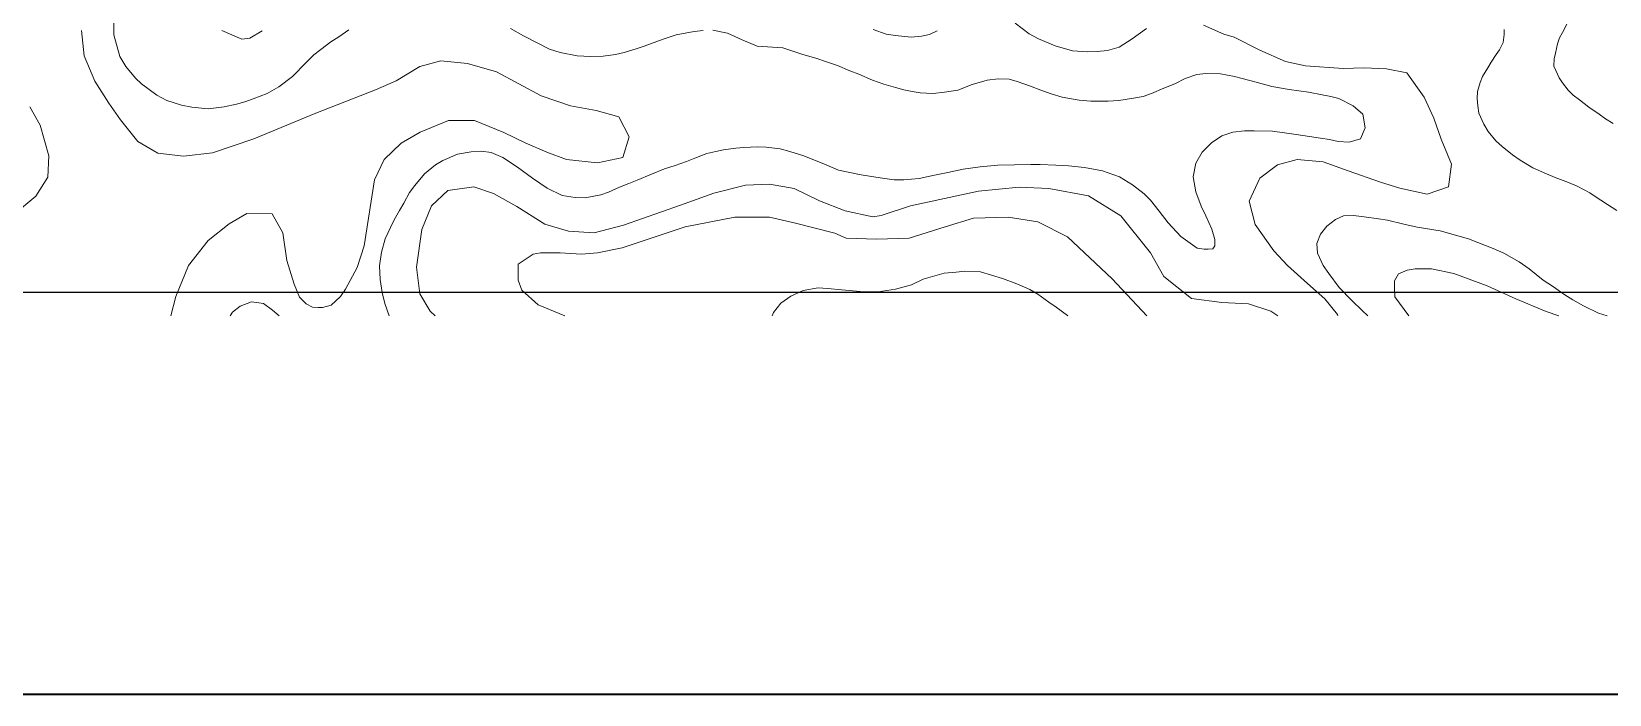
# Model space of a CAD drawing. Header units: metres. Extents: x 548946 to 557077, y 1838800 to 1845419.
# Drawn here: x 553020 to 553803, y 1838800 to 1839129 of the extents above; entities that cross this region are included whole.
import ezdxf

# ---------------------------------------------------------------- set-up
doc = ezdxf.new("R2010")
doc.units = ezdxf.units.M
doc.header["$LTSCALE"] = 28
for name, color, linetype, lineweight in [('1', 7, 'Continuous', 13), ('2', 7, 'Continuous', 13), ('55', 7, 'Continuous', 35), ('60', 7, 'Continuous', 25)]:
    doc.layers.add(name, color=color, linetype=linetype, lineweight=lineweight)

msp = doc.modelspace()

# ---------------------------------------------------------------- linework, layer by layer
at = {"layer": '1'}
for points in [[(553089.02, 1838988.23), (553091.4, 1838997.79), (553097.71, 1839013.25), (553107.46, 1839025.74), (553117.96, 1839033.9), (553126.71, 1839039.02), (553139.28, 1839038.99), (553144.49, 1839029.46), (553146.53, 1839015.7), (553150.21, 1839004.02), (553152.88, 1838997.54), (553156.11, 1838994.16), (553159.34, 1838992.61), (553162.14, 1838992.47), (553164.25, 1838992.47), (553168.6, 1838993.6), (553173.24, 1838997.82), (553175.71, 1839001.45), (553181.51, 1839012.2), (553184.97, 1839022.95), (553190.01, 1839055.76), (553194.84, 1839065.89), (553203.26, 1839074.07), (553212.75, 1839079.53), (553212.75, 1839079.53), (553226.89, 1839085.25), (553239.71, 1839085.25), (553254.35, 1839079.36), (553264.9, 1839074.19), (553275.65, 1839069.55), (553285.37, 1839065.97), (553300.73, 1839064.18), (553313.38, 1839066.88), (553316.51, 1839077.2), (553311.39, 1839087.13), (553300.16, 1839090.28), (553287.34, 1839092.61), (553272.81, 1839097.48), (553250.63, 1839109.39), (553236.3, 1839113.63), (553223.08, 1839114.88), (553212.64, 1839112.03), (553200.87, 1839104.9), (553190.6, 1839100.52), (553160.07, 1839088.58), (553130.1, 1839076.18), (553109.63, 1839069.24), (553095.18, 1839067.51), (553082.58, 1839068.96), (553072.6, 1839074.84), (553063.9, 1839085.53), (553058.19, 1839093.84), (553051.14, 1839104.84), (553045.99, 1839117.35), (553044.6, 1839129.89)], [(553060.69, 1839134.1), (553060.6, 1839127.85), (553063.61, 1839117), (553066.63, 1839112), (553071.42, 1839106.28), (553074.33, 1839103.48), (553081.98, 1839097.82), (553086.95, 1839095.25), (553094.22, 1839092.93), (553099.42, 1839091.81), (553107.44, 1839091), (553115.52, 1839092.02), (553121.49, 1839093.33), (553125.78, 1839094.58), (553129.92, 1839095.95), (553136.77, 1839098.65), (553142.66, 1839101.9), (553149.37, 1839107.06), (553156.14, 1839114.05), (553159.89, 1839117.84), (553163.37, 1839120.44), (553168.4, 1839124.37), (553172.29, 1839126.88), (553177.37, 1839130.3)], [(553114.27, 1839129.9), (553124.18, 1839125.62), (553128.15, 1839126.18), (553134.26, 1839129.72)], [(553257.55, 1839130.94), (553264.05, 1839127.37), (553270.82, 1839123.82), (553277.01, 1839120.73), (553282.26, 1839119.1), (553290.77, 1839117.43), (553297.31, 1839117.11), (553303.67, 1839117.16), (553309.81, 1839118.1), (553314.01, 1839118.95), (553320.04, 1839120.92), (553323.92, 1839122.25), (553333.43, 1839125.64), (553339.83, 1839127.78), (553348.88, 1839129.42), (553353.25, 1839129.91)], [(553358.05, 1839130.04), (553365.36, 1839128.64), (553372.61, 1839125.4), (553380.11, 1839122.2), (553392.82, 1839121.39), (553396.87, 1839120.01), (553402.81, 1839118.07)], [(553437.74, 1839130.37), (553444.1, 1839128.08), (553448.73, 1839127.41), (553456.49, 1839126.58), (553461.63, 1839127.14), (553465.57, 1839127.97), (553469.4, 1839129.82)], [(553508.26, 1839133.58), (553515.08, 1839128.35), (553519.79, 1839125.75), (553528.1, 1839122.37), (553536.69, 1839119.93), (553543.91, 1839119.3), (553548.96, 1839119.47), (553554.1, 1839120.03), (553559.9, 1839121.71), (553566.21, 1839125.79), (553573.44, 1839131.01)], [(553601.63, 1839132.55), (553611.73, 1839128.2), (553616.98, 1839126.57), (553629.59, 1839120.17), (553642.38, 1839114.6), (553652.32, 1839112.36), (553670.97, 1839111.08), (553681.34, 1839111.35), (553692.48, 1839111), (553702.57, 1839108.95), (553711.31, 1839096.88), (553716, 1839086.48)], [(553744.52, 1839114.23), (553747.06, 1839118.04), (553748.72, 1839120.32), (553750.42, 1839123.95), (553751.03, 1839127.93), (553750.95, 1839130.4)], [(553402.81, 1839118.07), (553409.26, 1839116.17), (553414.94, 1839114.2), (553419.93, 1839112.54), (553426.07, 1839109.96), (553430.55, 1839108.25), (553437.37, 1839105.36), (553443.05, 1839103.38), (553448.7, 1839101.66), (553452.98, 1839100.57), (553456.98, 1839099.71), (553461.09, 1839098.99), (553467.37, 1839098.64), (553473.03, 1839099.27), (553479.79, 1839100.4), (553486.91, 1839103.14), (553494.22, 1839105.24), (553499.73, 1839105.98), (553505.21, 1839105.8), (553509.23, 1839104.69), (553515.74, 1839102.28), (553520.91, 1839100.25), (553526.04, 1839098.47), (553531.55, 1839096.87), (553539.92, 1839095.32), (553545.83, 1839094.8), (553554.28, 1839094.82), (553559.7, 1839095.16), (553566.99, 1839096.35), (553571.7, 1839097.26), (553575.84, 1839098.63), (553581.92, 1839101.25), (553587.52, 1839103.55), (553592.58, 1839106.06), (553598.46, 1839108.14), (553602.83, 1839108.62), (553610.14, 1839108.39), (553617.05, 1839107.06), (553620.93, 1839106.06), (553627.89, 1839104.23), (553635.66, 1839102.22), (553644.28, 1839100.7), (553653.79, 1839099.41), (553660.69, 1839098.09), (553664.95, 1839097.25), (553668.83, 1839096.25), (553675.99, 1839092.62), (553680.76, 1839088.33), (553681.89, 1839081.56), (553679.63, 1839076.11), (553673.95, 1839074.58), (553668.58, 1839074.89), (553664.18, 1839075.84), (553659.82, 1839076.53), (553654.39, 1839077.36), (553647.66, 1839078.31), (553641.97, 1839079.12), (553635.89, 1839080.01), (553626.9, 1839080.19), (553622.1, 1839080.05), (553616.19, 1839079.4), (553610.79, 1839077.63), (553605.71, 1839074.21), (553601.02, 1839069.54), (553597.85, 1839064.11), (553596.64, 1839057.35), (553597.86, 1839049.81), (553600.6, 1839042.7), (553602.82, 1839037.87), (553605.75, 1839031.3), (553607.26, 1839026.1), (553607.26, 1839023.07), (553606.31, 1839021.55), (553604.04, 1839021.36), (553601.96, 1839021.36), (553598.55, 1839021.93), (553590.42, 1839027.66), (553584.09, 1839034.38), (553579.67, 1839040.26), (553575.42, 1839045.78), (553572.22, 1839048.81), (553566.52, 1839053.38), (553559.98, 1839057.21), (553551.59, 1839060.19), (553542.68, 1839061.94), (553534.66, 1839062.75), (553528.38, 1839063.1), (553520.67, 1839063.42), (553515.99, 1839063.42), (553507.82, 1839063.17), (553499.51, 1839063.04), (553490.75, 1839062.33), (553482.3, 1839061.14), (553474.67, 1839059.52), (553468.19, 1839058.16), (553460.56, 1839056.54), (553452.97, 1839055.83), (553448.03, 1839055.81), (553441.15, 1839056.87), (553431.76, 1839058.31), (553420.45, 1839060.57)], [(553806.86, 1839040.53), (553802.23, 1839043.55), (553795.74, 1839047.89), (553793.58, 1839049.28), (553787.2, 1839052.68), (553782.99, 1839054.51), (553776.32, 1839056.92), (553771.92, 1839058.73), (553765.28, 1839061.82), (553758.85, 1839065.6), (553755.04, 1839068.13), (553749.99, 1839072.35), (553746.92, 1839075.16), (553742.96, 1839079.88), (553740.85, 1839083.47), (553738.44, 1839088.84), (553737.84, 1839092.59), (553737.63, 1839096.19), (553737.82, 1839099.65), (553739.04, 1839104.18), (553740.24, 1839107.17), (553742.82, 1839111.47), (553744.52, 1839114.23)], [(553019.01, 1839092.07), (553024.04, 1839082.92), (553028.45, 1839067.73), (553027.82, 1839057.04), (553021.99, 1839047.72), (553010.85, 1839038.45)], [(553716, 1839086.48), (553719.63, 1839075.96), (553724.89, 1839063.5), (553723.31, 1839052.4), (553712.79, 1839048.76), (553699.25, 1839051.67), (553689.58, 1839054.64), (553673.45, 1839060.25), (553661.14, 1839064.7), (553648.15, 1839065.9), (553638.4, 1839063.23), (553629.62, 1839056.62), (553624.36, 1839045.28), (553627.41, 1839033.64), (553636.62, 1839020.57), (553643.43, 1839013.22), (553653.41, 1839004.28), (553662, 1838996.78), (553668.19, 1838988.91), (553668.33, 1838988.23)], [(553420.45, 1839060.57), (553413.49, 1839063.58), (553403.27, 1839067.79), (553396.28, 1839069.88), (553391.45, 1839071.17), (553384.6, 1839071.97), (553380.03, 1839072.12), (553373.44, 1839071.78), (553369.44, 1839071.47), (553363.42, 1839070.68), (553359.48, 1839069.86), (553355.16, 1839068.86), (553349.05, 1839066.5), (553344.94, 1839064.87), (553339.43, 1839062.97), (553334.03, 1839061.2), (553327.54, 1839058.67), (553320.46, 1839055.67), (553316.35, 1839054.05), (553311.75, 1839052.11), (553306.29, 1839049.69), (553302.41, 1839048.35), (553294.64, 1839046.85), (553289.67, 1839047.08), (553283.19, 1839048.06), (553275.77, 1839051.66), (553268.47, 1839056.58), (553261.11, 1839062.01), (553253.8, 1839066.93), (553248.07, 1839069.42), (553243.18, 1839070.05), (553238.02, 1839069.74), (553231.25, 1839068.61), (553224.05, 1839065.48), (553220.39, 1839063.25), (553214.91, 1839058.75), (553210.08, 1839053.01), (553207.48, 1839049.47), (553204.67, 1839044.22), (553202.47, 1839040.6), (553199.87, 1839035.89), (553198.06, 1839032.18), (553195.32, 1839026.42), (553193.57, 1839019.85), (553192.62, 1839013.11), (553192.84, 1839006.38), (553193.95, 1838999.86), (553195.2, 1838994.41), (553197.29, 1838988.23)], [(553638.67, 1838988.23), (553635.19, 1838990.62), (553624.05, 1838994.14), (553610.74, 1838994.96), (553595.73, 1838996.81), (553582.07, 1839007.84), (553575.31, 1839019.52), (553560.58, 1839037.96), (553544.61, 1839047.79), (553524.95, 1839051.48), (553510.22, 1839052.09), (553489.95, 1839050.25), (553456.17, 1839042.87), (553441.6, 1839038.16), (553437.56, 1839037.39), (553423.83, 1839040.45), (553410.95, 1839045.36), (553398.45, 1839051.55), (553386.23, 1839053.71), (553374.32, 1839053.1), (553358.53, 1839049.23), (553342.02, 1839043.22), (553313.67, 1839033.26), (553299.2, 1839029.45), (553286.4, 1839030.36), (553274.63, 1839033.72), (553260.7, 1839042.53), (553249.1, 1839049.01), (553239.4, 1839052.34), (553226.52, 1839050.52), (553218.31, 1839042.87), (553213.64, 1839031.21), (553210.94, 1839012.39), (553212.53, 1838999.23), (553217.76, 1838990.61), (553220.24, 1838988.23)], [(553284.66, 1838988.23), (553271.3, 1838993.71), (553263.31, 1839001.08), (553261.47, 1839006), (553261.47, 1839013.99), (553268.84, 1839018.9), (553272.53, 1839019.52), (553282.35, 1839019.52), (553292.79, 1839018.9), (553300.78, 1839019.52), (553313.06, 1839021.98), (553344.38, 1839032.43), (553368.95, 1839037.34), (553386.14, 1839037.34), (553399.04, 1839034.27), (553418.69, 1839029.35), (553424.22, 1839026.89), (553439.57, 1839026.28), (553455.54, 1839026.89), (553473.35, 1839032.43), (553487.49, 1839036.73), (553504.69, 1839037.34), (553519.43, 1839034.88), (553534.17, 1839027.51), (553556.28, 1839006.61), (553573.59, 1838988.23)], [(553683.31, 1838988.23), (553680.43, 1838990.88), (553675.33, 1838995.91), (553669.02, 1839002.37), (553663.98, 1839009.23), (553661.07, 1839013.2), (553658.3, 1839019.4), (553657.91, 1839024.17), (553659.74, 1839028.79), (553662.94, 1839032.79), (553667.26, 1839036.12), (553671.23, 1839037.86), (553676.14, 1839038.14), (553681.42, 1839037.42), (553688.56, 1839036.39), (553693.04, 1839035.84), (553701.2, 1839033.75), (553707.74, 1839032.26), (553719.13, 1839030.39), (553726.89, 1839028.38), (553733.35, 1839026.49), (553737.97, 1839024.66), (553745.45, 1839021.71), (553750.78, 1839019.31), (553758.4, 1839015.08), (553763.34, 1839011.59), (553770.33, 1839005.99), (553774.95, 1839002.98), (553781.14, 1838998.72), (553785.05, 1838996.29), (553790.33, 1838993.23), (553797.75, 1838989.63), (553802.14, 1838988.23)], [(553142.7, 1838988.23), (553142.69, 1838988.24), (553139.38, 1838991.12), (553134.99, 1838994.41), (553129.05, 1838995.19), (553123.31, 1838993), (553119.59, 1838990.12), (553118.36, 1838988.23)]]:
    msp.add_lwpolyline(points, dxfattribs=at)
at = {"layer": '2'}
for points in [[(553805.06, 1839083.76), (553801.37, 1839086.03), (553798.15, 1839088.44), (553793, 1839091.88), (553788.31, 1839095.47), (553785.27, 1839097.91), (553782.8, 1839100.4), (553779.93, 1839103.91), (553778.32, 1839106.4), (553776.58, 1839110.03), (553775.66, 1839112.31), (553775.84, 1839115.96), (553776.49, 1839118.71), (553777.5, 1839123.4), (553778.51, 1839126.37), (553779.93, 1839129.01), (553782.16, 1839133.08)], [(553387.54, 1838988.23), (553388.18, 1838989.91), (553391.84, 1838994.48), (553396.78, 1838998.01), (553402.84, 1839000.89), (553410.37, 1839002.11), (553415.08, 1839001.85), (553422.05, 1839001.18), (553431.24, 1839000.38), (553440.24, 1839000.2), (553448.8, 1839001.53), (553456.63, 1839003.69), (553462.57, 1839006.43), (553472.91, 1839009.39), (553478.96, 1839009.92), (553483.19, 1839010.52), (553491.04, 1839010.08), (553501.94, 1839006.73), (553508.99, 1839004.13), (553515.41, 1839001.32), (553519.44, 1838999.03), (553524.95, 1838995.09), (553528.48, 1838992.49), (553534.13, 1838988.43), (553534.4, 1838988.23)], [(553703.72, 1838988.23), (553696.69, 1838997.68), (553696.5, 1839001.87), (553696.5, 1839005.69), (553698.59, 1839009.11), (553702.77, 1839011.02), (553706.76, 1839011.59), (553714.93, 1839011.59), (553725.98, 1839009.35), (553742.53, 1839003.08), (553756.8, 1838996.74), (553771.78, 1838990.47), (553778.15, 1838988.23)]]:
    msp.add_lwpolyline(points, dxfattribs=at)
at = {"layer": '55'}
msp.add_lwpolyline([(548946.42, 1845099), (557077.3, 1845099), (557077.3, 1838800.25), (548946.42, 1838800.25)], close=True, dxfattribs=at)
at = {"layer": '60'}
msp.add_line((552000, 1839000), (554000, 1839000), dxfattribs=at)

doc.saveas('drawing.dxf')
